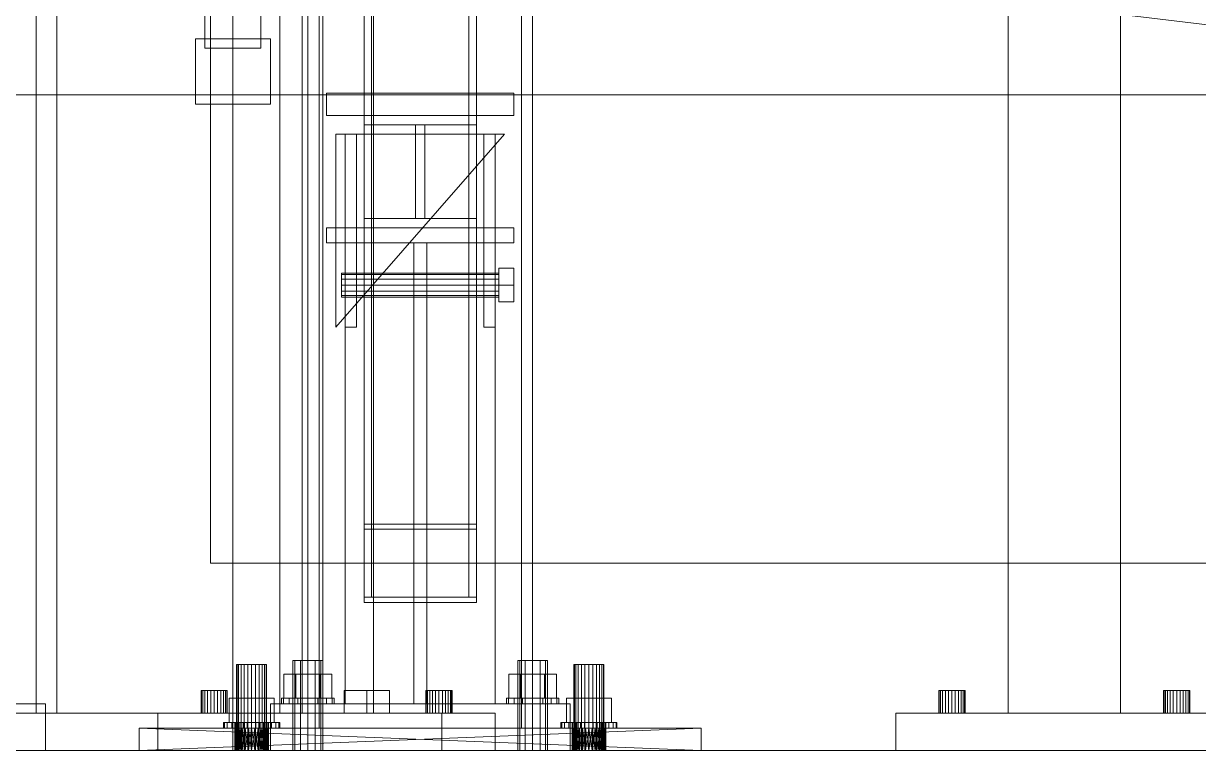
# Model space of a CAD drawing. Header units: millimetres. Extents: x -2500 to 58855, y -53268 to 6837.
# Drawn here: x 1738 to 2365, y -36000 to -35612 of the extents above; entities that cross this region are included whole.
import ezdxf

# ---------------------------------------------------------------- set-up
doc = ezdxf.new("R2010")
doc.units = ezdxf.units.MM
for name, color, linetype, lineweight in [('frontal_C04', 7, 'Continuous', 0), ('frontal_dos-mix', 7, 'Continuous', 0), ('frontal_dosificador', 7, 'Continuous', 0), ('frontal_secador', 7, 'Continuous', 0), ('frontal_tolva', 7, 'Continuous', 0)]:
    doc.layers.add(name, color=color, linetype=linetype, lineweight=lineweight)

msp = doc.modelspace()

# ---------------------------------------------------------------- linework, layer by layer
at = {"layer": 'frontal_C04'}
for p, q in [((1835, -35625), (1835, -35535)), ((1865, -35535), (1865, -35625)), ((1848.213, -35549.893), (2598.213, -35639.893)), ((1850, -35600), (1850, -35650)), ((1830, -35620), (1870, -35620)), ((1830, -35620), (1830, -35655)), ((1870, -35655), (1870, -35620)), ((1865, -35625), (1835, -35625)), ((650, -35650), (1850, -35650)), ((1850, -35650), (2600, -35650)), ((1900, -35649), (2000, -35649)), ((1900, -35649), (1900, -35661)), ((2000, -35661), (2000, -35649)), ((1830, -35655), (1870, -35655)), ((1900, -35661), (2000, -35661)), ((1920, -35666), (1920, -35661)), ((1920, -35661), (1980, -35661)), ((1980, -35661), (1980, -35666)), ((1905, -35774), (1995, -35671)), ((1995, -35671), (1905, -35671)), ((1905, -35671), (1905, -35774)), ((1910, -35774), (1910, -35671)), ((1910, -35671), (1916, -35671)), ((1916, -35774), (1916, -35671)), ((1980, -35666), (1920, -35666)), ((1947.5, -35716), (1947.5, -35666)), ((1947.5, -35666), (1952.5, -35666)), ((1952.5, -35666), (1952.5, -35716)), ((1984, -35774), (1984, -35671)), ((1984, -35671), (1990, -35671)), ((1990, -35774), (1990, -35671)), ((1900, -35721), (2000, -35721)), ((1900, -35721), (1900, -35729)), ((1920, -35721), (1920, -35716)), ((1920, -35716), (1980, -35716)), ((1980, -35721), (1920, -35721)), ((1952.5, -35716), (1947.5, -35716)), ((1980, -35716), (1980, -35721)), ((2000, -35729), (2000, -35721)), ((1900, -35729), (2000, -35729)), ((1910, -35729), (1990, -35729)), ((1910, -35729), (1910, -35975)), ((1946.5, -35729), (1953.5, -35729)), ((1946.5, -35729), (1946.5, -35975)), ((1953.5, -35975), (1953.5, -35729)), ((1990, -35975), (1990, -35729)), ((1908, -35745.957), (1908, -35745.1)), ((1908, -35745.1), (1992, -35745.1)), ((1908, -35748.3), (1908, -35745.957)), ((1908, -35745.957), (1992, -35745.957)), ((1992, -35751.5), (1992, -35742.493)), ((1992, -35742.493), (2000, -35742.493)), ((1992, -35745.957), (1992, -35745.1)), ((1992, -35748.3), (1992, -35745.957)), ((2000, -35751.5), (2000, -35742.493)), ((1908, -35751.5), (1908, -35748.3)), ((1908, -35748.3), (1992, -35748.3)), ((1908, -35754.7), (1908, -35751.5)), ((1992, -35751.5), (1908, -35751.5)), ((1992, -35751.5), (1992, -35748.3)), ((1992, -35751.5), (1992, -35754.7)), ((1992, -35760.507), (1992, -35751.5)), ((2000, -35751.5), (1992, -35751.5)), ((2000, -35751.5), (2000, -35760.507)), ((1908, -35754.7), (1908, -35757.043)), ((1908, -35754.7), (1992, -35754.7)), ((1908, -35757.043), (1908, -35757.9)), ((1908, -35757.043), (1992, -35757.043)), ((1908, -35757.9), (1992, -35757.9)), ((1992, -35754.7), (1992, -35757.043)), ((1992, -35757.043), (1992, -35757.9)), ((1992, -35760.507), (2000, -35760.507)), ((1916, -35774), (1910, -35774)), ((1990, -35774), (1984, -35774)), ((1883.072, -35952), (1882, -35952)), ((1882, -36000), (1882, -35952)), ((1886, -35952), (1883.072, -35952)), ((1883.072, -36000), (1883.072, -35952)), ((1890, -35952), (1886, -35952)), ((1886, -36000), (1886, -35952)), ((1894, -35952), (1890, -35952)), ((1890, -36000), (1890, -35952)), ((1896.928, -35952), (1894, -35952)), ((1894, -36000), (1894, -35952)), ((1898, -35952), (1896.928, -35952)), ((1896.928, -36000), (1896.928, -35952)), ((1898, -35952), (1898, -36000)), ((2003.072, -35952), (2002, -35952)), ((2002, -36000), (2002, -35952)), ((2006, -35952), (2003.072, -35952)), ((2003.072, -36000), (2003.072, -35952)), ((2010, -35952), (2006, -35952)), ((2006, -36000), (2006, -35952)), ((2014, -35952), (2010, -35952)), ((2010, -36000), (2010, -35952)), ((2016.928, -35952), (2014, -35952)), ((2014, -36000), (2014, -35952)), ((2018, -35952), (2016.928, -35952)), ((2016.928, -36000), (2016.928, -35952)), ((2018, -35952), (2018, -36000)), ((1883.6, -35959.2), (1877.2, -35959.2)), ((1877.2, -35972), (1877.2, -35959.2)), ((1896.4, -35959.2), (1883.6, -35959.2)), ((1883.6, -35972), (1883.6, -35959.2)), ((1902.8, -35959.2), (1896.4, -35959.2)), ((1896.4, -35972), (1896.4, -35959.2)), ((1902.8, -35959.2), (1902.8, -35972)), ((2003.6, -35959.2), (1997.2, -35959.2)), ((1997.2, -35972), (1997.2, -35959.2)), ((2016.4, -35959.2), (2003.6, -35959.2)), ((2003.6, -35972), (2003.6, -35959.2)), ((2022.8, -35959.2), (2016.4, -35959.2)), ((2016.4, -35972), (2016.4, -35959.2)), ((2022.8, -35959.2), (2022.8, -35972)), ((1877.066, -35972), (1876, -35972)), ((1876, -35975), (1876, -35972)), ((1880.101, -35972), (1877.066, -35972)), ((1877.066, -35975), (1877.066, -35972)), ((1883.6, -35972), (1877.2, -35972)), ((1884.642, -35972), (1880.101, -35972)), ((1880.101, -35975), (1880.101, -35972)), ((1896.4, -35972), (1883.6, -35972)), ((1890, -35972), (1884.642, -35972)), ((1884.642, -35975), (1884.642, -35972)), ((1895.358, -35972), (1890, -35972)), ((1890, -35975), (1890, -35972)), ((1899.899, -35972), (1895.358, -35972)), ((1895.358, -35975), (1895.358, -35972)), ((1896.4, -35972), (1902.8, -35972)), ((1902.934, -35972), (1899.899, -35972)), ((1899.899, -35975), (1899.899, -35972)), ((1904, -35972), (1902.934, -35972)), ((1902.934, -35975), (1902.934, -35972)), ((1904, -35972), (1904, -35975)), ((1997.066, -35972), (1996, -35972)), ((1996, -35975), (1996, -35972)), ((2000.101, -35972), (1997.066, -35972)), ((1997.066, -35975), (1997.066, -35972)), ((2003.6, -35972), (1997.2, -35972)), ((2004.642, -35972), (2000.101, -35972)), ((2000.101, -35975), (2000.101, -35972)), ((2016.4, -35972), (2003.6, -35972)), ((2010, -35972), (2004.642, -35972)), ((2004.642, -35975), (2004.642, -35972)), ((2015.358, -35972), (2010, -35972)), ((2010, -35975), (2010, -35972)), ((2019.899, -35972), (2015.358, -35972)), ((2015.358, -35975), (2015.358, -35972)), ((2016.4, -35972), (2022.8, -35972)), ((2022.934, -35972), (2019.899, -35972)), ((2019.899, -35975), (2019.899, -35972)), ((2024, -35972), (2022.934, -35972)), ((2022.934, -35975), (2022.934, -35972)), ((2024, -35972), (2024, -35975)), ((1870, -35975), (2030, -35975)), ((1870, -35975), (1870, -36000)), ((1877.066, -35975), (1876, -35975)), ((1880.101, -35975), (1877.066, -35975)), ((1884.642, -35975), (1880.101, -35975)), ((1890, -35975), (1884.642, -35975)), ((1895.358, -35975), (1890, -35975)), ((1899.899, -35975), (1895.358, -35975)), ((1902.934, -35975), (1899.899, -35975)), ((1902.934, -35975), (1904, -35975)), ((1910, -35975), (1990, -35975)), ((1946.5, -35975), (1953.5, -35975)), ((1997.066, -35975), (1996, -35975)), ((2000.101, -35975), (1997.066, -35975)), ((2004.642, -35975), (2000.101, -35975)), ((2010, -35975), (2004.642, -35975)), ((2015.358, -35975), (2010, -35975)), ((2019.899, -35975), (2015.358, -35975)), ((2022.934, -35975), (2019.899, -35975)), ((2022.934, -35975), (2024, -35975)), ((2030, -36000), (2030, -35975)), ((1870, -36000), (2030, -36000)), ((1883.072, -36000), (1882, -36000)), ((1886, -36000), (1883.072, -36000)), ((1890, -36000), (1886, -36000)), ((1894, -36000), (1890, -36000)), ((1896.928, -36000), (1894, -36000)), ((1896.928, -36000), (1898, -36000)), ((2003.072, -36000), (2002, -36000)), ((2006, -36000), (2003.072, -36000)), ((2010, -36000), (2006, -36000)), ((2014, -36000), (2010, -36000)), ((2016.928, -36000), (2014, -36000)), ((2016.928, -36000), (2018, -36000))]:
    msp.add_line(p, q, dxfattribs=at)
at = {"layer": 'frontal_dos-mix'}
for p, q in [((1875, -35980), (1875, -33577.5)), ((1925, -35980), (1925, -33577.5)), ((2263.756, -35980), (2263.756, -33722.899)), ((2323.756, -35980), (2323.756, -33722.899)), ((1833.239, -35968), (1833, -35968)), ((1833, -35980), (1833, -35968)), ((1833.938, -35968), (1833.239, -35968)), ((1833.239, -35980), (1833.239, -35968)), ((1835.05, -35968), (1833.938, -35968)), ((1833.938, -35980), (1833.938, -35968)), ((1836.5, -35968), (1835.05, -35968)), ((1835.05, -35980), (1835.05, -35968)), ((1838.188, -35968), (1836.5, -35968)), ((1836.5, -35980), (1836.5, -35968)), ((1840, -35968), (1838.188, -35968)), ((1838.188, -35980), (1838.188, -35968)), ((1840, -35968), (1841.812, -35968)), ((1840, -35968), (1840, -35980)), ((1841.812, -35968), (1843.5, -35968)), ((1841.812, -35980), (1841.812, -35968)), ((1843.5, -35968), (1844.95, -35968)), ((1843.5, -35980), (1843.5, -35968)), ((1844.95, -35968), (1846.062, -35968)), ((1844.95, -35980), (1844.95, -35968)), ((1846.062, -35968), (1846.761, -35968)), ((1846.062, -35980), (1846.062, -35968)), ((1846.761, -35968), (1847, -35968)), ((1846.761, -35980), (1846.761, -35968)), ((1847, -35980), (1847, -35968)), ((1953.239, -35968), (1953, -35968)), ((1953, -35980), (1953, -35968)), ((1953.938, -35968), (1953.239, -35968)), ((1953.239, -35980), (1953.239, -35968)), ((1955.05, -35968), (1953.938, -35968)), ((1953.938, -35980), (1953.938, -35968)), ((1956.5, -35968), (1955.05, -35968)), ((1955.05, -35980), (1955.05, -35968)), ((1958.188, -35968), (1956.5, -35968)), ((1956.5, -35980), (1956.5, -35968)), ((1960, -35968), (1958.188, -35968)), ((1958.188, -35980), (1958.188, -35968)), ((1960, -35968), (1961.812, -35968)), ((1960, -35968), (1960, -35980)), ((1961.812, -35968), (1963.5, -35968)), ((1961.812, -35980), (1961.812, -35968)), ((1963.5, -35968), (1964.95, -35968)), ((1963.5, -35980), (1963.5, -35968)), ((1964.95, -35968), (1966.062, -35968)), ((1964.95, -35980), (1964.95, -35968)), ((1966.062, -35968), (1966.761, -35968)), ((1966.062, -35980), (1966.062, -35968)), ((1966.761, -35968), (1967, -35968)), ((1966.761, -35980), (1966.761, -35968)), ((1967, -35980), (1967, -35968)), ((2226.995, -35968), (2226.756, -35968)), ((2226.756, -35980), (2226.756, -35968)), ((2227.694, -35968), (2226.995, -35968)), ((2226.995, -35980), (2226.995, -35968)), ((2228.807, -35968), (2227.694, -35968)), ((2227.694, -35980), (2227.694, -35968)), ((2230.256, -35968), (2228.807, -35968)), ((2228.807, -35980), (2228.807, -35968)), ((2231.945, -35968), (2230.256, -35968)), ((2230.256, -35980), (2230.256, -35968)), ((2233.756, -35968), (2231.945, -35968)), ((2231.945, -35980), (2231.945, -35968)), ((2233.756, -35968), (2235.568, -35968)), ((2233.756, -35968), (2233.756, -35980)), ((2235.568, -35968), (2237.256, -35968)), ((2235.568, -35980), (2235.568, -35968)), ((2237.256, -35968), (2238.706, -35968)), ((2237.256, -35980), (2237.256, -35968)), ((2238.706, -35968), (2239.818, -35968)), ((2238.706, -35980), (2238.706, -35968)), ((2239.818, -35968), (2240.518, -35968)), ((2239.818, -35980), (2239.818, -35968)), ((2240.518, -35968), (2240.756, -35968)), ((2240.518, -35980), (2240.518, -35968)), ((2240.756, -35980), (2240.756, -35968)), ((2346.995, -35968), (2346.756, -35968)), ((2346.756, -35980), (2346.756, -35968)), ((2347.694, -35968), (2346.995, -35968)), ((2346.995, -35980), (2346.995, -35968)), ((2348.807, -35968), (2347.694, -35968)), ((2347.694, -35980), (2347.694, -35968)), ((2350.256, -35968), (2348.807, -35968)), ((2348.807, -35980), (2348.807, -35968)), ((2351.945, -35968), (2350.256, -35968)), ((2350.256, -35980), (2350.256, -35968)), ((2353.756, -35968), (2351.945, -35968)), ((2351.945, -35980), (2351.945, -35968)), ((2353.756, -35968), (2355.568, -35968)), ((2353.756, -35968), (2353.756, -35980)), ((2355.568, -35968), (2357.256, -35968)), ((2355.568, -35980), (2355.568, -35968)), ((2357.256, -35968), (2358.706, -35968)), ((2357.256, -35980), (2357.256, -35968)), ((2358.706, -35968), (2359.818, -35968)), ((2358.706, -35980), (2358.706, -35968)), ((2359.818, -35968), (2360.518, -35968)), ((2359.818, -35980), (2359.818, -35968)), ((2360.518, -35968), (2360.756, -35968)), ((2360.518, -35980), (2360.518, -35968)), ((2360.756, -35980), (2360.756, -35968)), ((1810, -35980), (1990, -35980)), ((1810, -36000), (1810, -35980)), ((1833.239, -35980), (1833, -35980)), ((1833.938, -35980), (1833.239, -35980)), ((1835.05, -35980), (1833.938, -35980)), ((1836.5, -35980), (1835.05, -35980)), ((1838.188, -35980), (1836.5, -35980)), ((1840, -35980), (1838.188, -35980)), ((1841.812, -35980), (1840, -35980)), ((1841.812, -35980), (1843.5, -35980)), ((1843.5, -35980), (1844.95, -35980)), ((1844.95, -35980), (1846.062, -35980)), ((1846.062, -35980), (1846.761, -35980)), ((1846.761, -35980), (1847, -35980)), ((1925, -35980), (1875, -35980)), ((1953.239, -35980), (1953, -35980)), ((1953.938, -35980), (1953.239, -35980)), ((1955.05, -35980), (1953.938, -35980)), ((1956.5, -35980), (1955.05, -35980)), ((1958.188, -35980), (1956.5, -35980)), ((1960, -35980), (1958.188, -35980)), ((1961.812, -35980), (1960, -35980)), ((1961.812, -35980), (1963.5, -35980)), ((1963.5, -35980), (1964.95, -35980)), ((1964.95, -35980), (1966.062, -35980)), ((1966.062, -35980), (1966.761, -35980)), ((1966.761, -35980), (1967, -35980)), ((1990, -36000), (1990, -35980)), ((2203.756, -35980), (2383.756, -35980)), ((2203.756, -36000), (2203.756, -35980)), ((2226.995, -35980), (2226.756, -35980)), ((2227.694, -35980), (2226.995, -35980)), ((2228.807, -35980), (2227.694, -35980)), ((2230.256, -35980), (2228.807, -35980)), ((2231.945, -35980), (2230.256, -35980)), ((2233.756, -35980), (2231.945, -35980)), ((2235.568, -35980), (2233.756, -35980)), ((2235.568, -35980), (2237.256, -35980)), ((2237.256, -35980), (2238.706, -35980)), ((2238.706, -35980), (2239.818, -35980)), ((2239.818, -35980), (2240.518, -35980)), ((2240.518, -35980), (2240.756, -35980)), ((2323.756, -35980), (2263.756, -35980)), ((2346.995, -35980), (2346.756, -35980)), ((2347.694, -35980), (2346.995, -35980)), ((2348.807, -35980), (2347.694, -35980)), ((2350.256, -35980), (2348.807, -35980)), ((2351.945, -35980), (2350.256, -35980)), ((2353.756, -35980), (2351.945, -35980)), ((2355.568, -35980), (2353.756, -35980)), ((2355.568, -35980), (2357.256, -35980)), ((2357.256, -35980), (2358.706, -35980)), ((2358.706, -35980), (2359.818, -35980)), ((2359.818, -35980), (2360.518, -35980)), ((2360.518, -35980), (2360.756, -35980)), ((1810, -36000), (1990, -36000)), ((2203.756, -36000), (2383.756, -36000))]:
    msp.add_line(p, q, dxfattribs=at)
at = {"layer": 'frontal_dosificador'}
for p, q in [((1890, -35988), (1890, -34000)), ((1896, -35988), (1896, -34000)), ((2004, -35988), (2004, -34000)), ((2010, -35988), (2010, -34000)), ((1920, -35879.096), (1920, -34129.096)), ((1920, -34131.884), (1920, -35881.884)), ((1924, -34131.884), (1924, -35881.884)), ((1976, -35881.884), (1976, -34131.884)), ((1980, -34129.096), (1980, -35879.096)), ((1980, -35881.884), (1980, -34131.884)), ((1920, -35918.116), (1920, -34168.116)), ((1920, -34170.904), (1920, -35920.904)), ((1924, -35918.116), (1924, -34168.116)), ((1976, -34168.116), (1976, -35918.116)), ((1980, -34168.116), (1980, -35918.116)), ((1980, -35920.904), (1980, -34170.904)), ((1980, -35879.096), (1920, -35879.096)), ((1920, -35879.096), (1920, -35881.884)), ((1920, -35881.884), (1980, -35881.884)), ((1924, -35881.884), (1920, -35881.884)), ((1920, -35881.884), (1920, -35918.116)), ((1924, -35918.116), (1924, -35881.884)), ((1980, -35881.884), (1976, -35881.884)), ((1976, -35881.884), (1976, -35918.116)), ((1980, -35881.884), (1980, -35879.096)), ((1980, -35918.116), (1980, -35881.884)), ((1980, -35918.116), (1920, -35918.116)), ((1920, -35918.116), (1920, -35920.904)), ((1920, -35918.116), (1924, -35918.116)), ((1920, -35920.904), (1980, -35920.904)), ((1976, -35918.116), (1980, -35918.116)), ((1980, -35920.904), (1980, -35918.116)), ((1852.273, -35954), (1852, -35954)), ((1852, -36000), (1852, -35954)), ((1853.072, -35954), (1852.273, -35954)), ((1852.273, -36000), (1852.273, -35954)), ((1854.343, -35954), (1853.072, -35954)), ((1853.072, -36000), (1853.072, -35954)), ((1856, -35954), (1854.343, -35954)), ((1854.343, -36000), (1854.343, -35954)), ((1857.929, -35954), (1856, -35954)), ((1856, -36000), (1856, -35954)), ((1860, -35954), (1857.929, -35954)), ((1857.929, -36000), (1857.929, -35954)), ((1860, -35954), (1862.071, -35954)), ((1860, -35954), (1860, -36000)), ((1862.071, -35954), (1864, -35954)), ((1862.071, -36000), (1862.071, -35954)), ((1864, -35954), (1865.657, -35954)), ((1864, -36000), (1864, -35954)), ((1865.657, -35954), (1866.928, -35954)), ((1865.657, -36000), (1865.657, -35954)), ((1866.928, -35954), (1867.727, -35954)), ((1866.928, -36000), (1866.928, -35954)), ((1867.727, -35954), (1868, -35954)), ((1867.727, -36000), (1867.727, -35954)), ((1868, -36000), (1868, -35954)), ((2032.273, -35954), (2032, -35954)), ((2032, -36000), (2032, -35954)), ((2033.072, -35954), (2032.273, -35954)), ((2032.273, -36000), (2032.273, -35954)), ((2034.343, -35954), (2033.072, -35954)), ((2033.072, -36000), (2033.072, -35954)), ((2036, -35954), (2034.343, -35954)), ((2034.343, -36000), (2034.343, -35954)), ((2037.929, -35954), (2036, -35954)), ((2036, -36000), (2036, -35954)), ((2040, -35954), (2037.929, -35954)), ((2037.929, -36000), (2037.929, -35954)), ((2040, -35954), (2042.071, -35954)), ((2040, -35954), (2040, -36000)), ((2042.071, -35954), (2044, -35954)), ((2042.071, -36000), (2042.071, -35954)), ((2044, -35954), (2045.657, -35954)), ((2044, -36000), (2044, -35954)), ((2045.657, -35954), (2046.928, -35954)), ((2045.657, -36000), (2045.657, -35954)), ((2046.928, -35954), (2047.727, -35954)), ((2046.928, -36000), (2046.928, -35954)), ((2047.727, -35954), (2048, -35954)), ((2047.727, -36000), (2047.727, -35954)), ((2048, -36000), (2048, -35954)), ((1848.006, -35985), (1848.006, -35972)), ((1848.006, -35972), (1860, -35972)), ((1848.006, -35972), (1853.072, -35972)), ((1860, -35972), (1853.072, -35972)), ((1853.072, -35972), (1853.072, -35985)), ((1871.994, -35972), (1860, -35972)), ((1860, -35972), (1860, -35985)), ((1860, -35972), (1866.928, -35972)), ((1866.928, -35972), (1866.928, -35985)), ((1871.994, -35972), (1866.928, -35972)), ((1871.994, -35985), (1871.994, -35972)), ((2028.006, -35985), (2028.006, -35972)), ((2028.006, -35972), (2040, -35972)), ((2028.006, -35972), (2033.072, -35972)), ((2040, -35972), (2033.072, -35972)), ((2033.072, -35972), (2033.072, -35985)), ((2051.994, -35972), (2040, -35972)), ((2040, -35972), (2040, -35985)), ((2040, -35972), (2046.928, -35972)), ((2046.928, -35972), (2046.928, -35985)), ((2051.994, -35972), (2046.928, -35972)), ((2051.994, -35985), (2051.994, -35972)), ((1845, -35988), (1845, -35985)), ((1845, -35985), (1845.511, -35985)), ((1845, -35985), (1851, -35985)), ((1845.511, -35988), (1845.511, -35985)), ((1845.511, -35985), (1847.01, -35985)), ((1845.511, -35985), (1851.307, -35985)), ((1847.01, -35988), (1847.01, -35985)), ((1847.01, -35985), (1849.393, -35985)), ((1847.01, -35985), (1852.206, -35985)), ((1860, -35985), (1848.006, -35985)), ((1853.072, -35985), (1848.006, -35985)), ((1849.393, -35988), (1849.393, -35985)), ((1849.393, -35985), (1852.5, -35985)), ((1849.393, -35985), (1853.636, -35985)), ((1851.307, -35985), (1851, -35985)), ((1851, -35985), (1851, -35988)), ((1852.206, -35985), (1851.307, -35985)), ((1851.307, -35985), (1851.307, -35988)), ((1853.636, -35985), (1852.206, -35985)), ((1852.206, -35985), (1852.206, -35988)), ((1852.5, -35988), (1852.5, -35985)), ((1852.5, -35985), (1856.118, -35985)), ((1852.5, -35985), (1855.5, -35985)), ((1853.072, -35985), (1860, -35985)), ((1855.5, -35985), (1853.636, -35985)), ((1853.636, -35985), (1853.636, -35988)), ((1857.671, -35985), (1855.5, -35985)), ((1855.5, -35985), (1855.5, -35988)), ((1856.118, -35988), (1856.118, -35985)), ((1856.118, -35985), (1860, -35985)), ((1856.118, -35985), (1857.671, -35985)), ((1860, -35985), (1857.671, -35985)), ((1857.671, -35985), (1857.671, -35988)), ((1863.882, -35985), (1860, -35985)), ((1860, -35985), (1860, -35988)), ((1860, -35985), (1862.329, -35985)), ((1860, -35985), (1871.994, -35985)), ((1866.928, -35985), (1860, -35985)), ((1862.329, -35985), (1862.329, -35988)), ((1863.882, -35985), (1862.329, -35985)), ((1862.329, -35985), (1864.5, -35985)), ((1863.882, -35988), (1863.882, -35985)), ((1867.5, -35985), (1863.882, -35985)), ((1864.5, -35985), (1864.5, -35988)), ((1867.5, -35985), (1864.5, -35985)), ((1864.5, -35985), (1866.364, -35985)), ((1866.364, -35985), (1866.364, -35988)), ((1870.607, -35985), (1866.364, -35985)), ((1866.364, -35985), (1867.794, -35985)), ((1866.928, -35985), (1871.994, -35985)), ((1867.5, -35988), (1867.5, -35985)), ((1870.607, -35985), (1867.5, -35985)), ((1867.794, -35985), (1867.794, -35988)), ((1872.99, -35985), (1867.794, -35985)), ((1867.794, -35985), (1868.693, -35985)), ((1868.693, -35985), (1868.693, -35988)), ((1874.489, -35985), (1868.693, -35985)), ((1868.693, -35985), (1869, -35985)), ((1869, -35985), (1869, -35988)), ((1875, -35985), (1869, -35985)), ((1870.607, -35988), (1870.607, -35985)), ((1872.99, -35985), (1870.607, -35985)), ((1872.99, -35988), (1872.99, -35985)), ((1874.489, -35985), (1872.99, -35985)), ((1874.489, -35988), (1874.489, -35985)), ((1875, -35985), (1874.489, -35985)), ((1875, -35988), (1875, -35985)), ((2025, -35988), (2025, -35985)), ((2025, -35985), (2025.511, -35985)), ((2025, -35985), (2031, -35985)), ((2025.511, -35988), (2025.511, -35985)), ((2025.511, -35985), (2027.01, -35985)), ((2025.511, -35985), (2031.307, -35985)), ((2027.01, -35988), (2027.01, -35985)), ((2027.01, -35985), (2029.393, -35985)), ((2027.01, -35985), (2032.206, -35985)), ((2040, -35985), (2028.006, -35985)), ((2033.072, -35985), (2028.006, -35985)), ((2029.393, -35988), (2029.393, -35985)), ((2029.393, -35985), (2032.5, -35985)), ((2029.393, -35985), (2033.636, -35985)), ((2031.307, -35985), (2031, -35985)), ((2031, -35985), (2031, -35988)), ((2032.206, -35985), (2031.307, -35985)), ((2031.307, -35985), (2031.307, -35988)), ((2033.636, -35985), (2032.206, -35985)), ((2032.206, -35985), (2032.206, -35988)), ((2032.5, -35988), (2032.5, -35985)), ((2032.5, -35985), (2036.118, -35985)), ((2032.5, -35985), (2035.5, -35985)), ((2033.072, -35985), (2040, -35985)), ((2035.5, -35985), (2033.636, -35985)), ((2033.636, -35985), (2033.636, -35988)), ((2037.671, -35985), (2035.5, -35985)), ((2035.5, -35985), (2035.5, -35988)), ((2036.118, -35988), (2036.118, -35985)), ((2036.118, -35985), (2040, -35985)), ((2036.118, -35985), (2037.671, -35985)), ((2040, -35985), (2037.671, -35985)), ((2037.671, -35985), (2037.671, -35988)), ((2043.882, -35985), (2040, -35985)), ((2040, -35985), (2040, -35988)), ((2040, -35985), (2042.329, -35985)), ((2040, -35985), (2051.994, -35985)), ((2046.928, -35985), (2040, -35985)), ((2042.329, -35985), (2042.329, -35988)), ((2043.882, -35985), (2042.329, -35985)), ((2042.329, -35985), (2044.5, -35985)), ((2043.882, -35988), (2043.882, -35985)), ((2047.5, -35985), (2043.882, -35985)), ((2044.5, -35985), (2044.5, -35988)), ((2047.5, -35985), (2044.5, -35985)), ((2044.5, -35985), (2046.364, -35985)), ((2046.364, -35985), (2046.364, -35988)), ((2050.607, -35985), (2046.364, -35985)), ((2046.364, -35985), (2047.794, -35985)), ((2046.928, -35985), (2051.994, -35985)), ((2047.5, -35988), (2047.5, -35985)), ((2050.607, -35985), (2047.5, -35985)), ((2047.794, -35985), (2047.794, -35988)), ((2052.99, -35985), (2047.794, -35985)), ((2047.794, -35985), (2048.693, -35985)), ((2048.693, -35985), (2048.693, -35988)), ((2054.489, -35985), (2048.693, -35985)), ((2048.693, -35985), (2049, -35985)), ((2049, -35985), (2049, -35988)), ((2055, -35985), (2049, -35985)), ((2050.607, -35988), (2050.607, -35985)), ((2052.99, -35985), (2050.607, -35985)), ((2052.99, -35988), (2052.99, -35985)), ((2054.489, -35985), (2052.99, -35985)), ((2054.489, -35988), (2054.489, -35985)), ((2055, -35985), (2054.489, -35985)), ((2055, -35988), (2055, -35985)), ((2040, -35988), (1800, -35988)), ((1800, -35988), (2038.244, -35988)), ((1800, -35988), (1860, -35988)), ((1861.756, -35988), (1800, -35988)), ((1800, -35988), (1858.244, -35988)), ((2100, -35988), (1800, -35988)), ((1800, -35988), (2036.556, -35988)), ((1863.444, -35988), (1800, -35988)), ((1800, -35988), (1856.556, -35988)), ((1800, -35988), (2035, -35988)), ((1865, -35988), (1800, -35988)), ((1800, -35988), (1855, -35988)), ((1800, -35988), (2033.636, -35988)), ((1800, -35988), (1853.636, -35988)), ((1800, -35988), (2032.517, -35988)), ((1800, -35988), (1852.517, -35988)), ((1800, -35988), (2031.685, -35988)), ((1800, -35988), (1851.685, -35988)), ((1800, -35988), (2031.173, -35988)), ((1800, -35988), (1851.173, -35988)), ((1800, -35988), (2031, -35988)), ((1800, -35988), (1851, -35988)), ((2041.756, -35988), (1800, -35988)), ((1800, -36000), (1800, -35988)), ((2100, -36000), (1800, -35988)), ((1800, -36000), (2100, -35988)), ((1845.511, -35988), (1845, -35988)), ((1851, -35988), (1845, -35988)), ((1847.01, -35988), (1845.511, -35988)), ((1851.307, -35988), (1845.511, -35988)), ((1849.393, -35988), (1847.01, -35988)), ((1852.206, -35988), (1847.01, -35988)), ((1852.5, -35988), (1849.393, -35988)), ((1853.636, -35988), (1849.393, -35988)), ((1851, -35988), (1851.173, -35988)), ((1860, -35988), (1851, -35988)), ((1858.244, -35988), (1851, -35988)), ((1856.556, -35988), (1851, -35988)), ((1855, -35988), (1851, -35988)), ((1853.636, -35988), (1851, -35988)), ((1852.517, -35988), (1851, -35988)), ((1851, -36000), (1851.173, -35988)), ((1851, -36000), (1851, -35988)), ((1851.173, -36000), (1851, -35988)), ((1851, -35988), (1851.307, -35988)), ((1851.173, -35988), (1851.685, -35988)), ((1860, -35988), (1851.173, -35988)), ((1851.173, -36000), (1851.685, -35988)), ((1851.173, -36000), (1851.173, -35988)), ((1851.685, -36000), (1851.173, -35988)), ((1851.307, -35988), (1852.206, -35988)), ((1851.685, -35988), (1852.517, -35988)), ((1860, -35988), (1851.685, -35988)), ((1851.685, -36000), (1852.517, -35988)), ((1851.685, -36000), (1851.685, -35988)), ((1852.517, -36000), (1851.685, -35988)), ((1852.206, -35988), (1853.636, -35988)), ((1856.118, -35988), (1852.5, -35988)), ((1855.5, -35988), (1852.5, -35988)), ((1852.517, -35988), (1853.636, -35988)), ((1860, -35988), (1852.517, -35988)), ((1852.517, -36000), (1853.636, -35988)), ((1852.517, -36000), (1852.517, -35988)), ((1853.636, -36000), (1852.517, -35988)), ((1853.636, -35988), (1855, -35988)), ((1860, -35988), (1853.636, -35988)), ((1853.636, -36000), (1855, -35988)), ((1853.636, -36000), (1853.636, -35988)), ((1855, -36000), (1853.636, -35988)), ((1853.636, -35988), (1855.5, -35988)), ((1855, -35988), (1856.556, -35988)), ((1860, -35988), (1855, -35988)), ((1855, -36000), (1856.556, -35988)), ((1855, -36000), (1855, -35988)), ((1856.556, -36000), (1855, -35988)), ((1855.5, -35988), (1857.671, -35988)), ((1860, -35988), (1856.118, -35988)), ((1857.671, -35988), (1856.118, -35988)), ((1856.556, -35988), (1858.244, -35988)), ((1860, -35988), (1856.556, -35988)), ((1856.556, -36000), (1858.244, -35988)), ((1856.556, -36000), (1856.556, -35988)), ((1858.244, -36000), (1856.556, -35988)), ((1857.671, -35988), (1860, -35988)), ((1858.244, -35988), (1860, -35988)), ((1858.244, -36000), (1860, -35988)), ((1858.244, -36000), (1858.244, -35988)), ((1860, -36000), (1858.244, -35988)), ((1860, -35988), (1861.756, -35988)), ((1860, -35988), (1863.444, -35988)), ((1860, -35988), (1865, -35988)), ((1860, -35988), (1866.364, -35988)), ((1860, -35988), (1867.483, -35988)), ((1860, -35988), (1868.315, -35988)), ((1860, -35988), (1868.827, -35988)), ((1860, -35988), (1869, -35988)), ((1860, -35988), (1860, -36000)), ((1861.756, -36000), (1860, -35988)), ((1860, -36000), (1861.756, -35988)), ((1860, -35988), (1863.882, -35988)), ((1862.329, -35988), (1860, -35988)), ((1861.756, -35988), (1863.444, -35988)), ((1861.756, -35988), (1869, -35988)), ((1861.756, -36000), (1861.756, -35988)), ((1863.444, -36000), (1861.756, -35988)), ((1861.756, -36000), (1863.444, -35988)), ((1862.329, -35988), (1863.882, -35988)), ((1864.5, -35988), (1862.329, -35988)), ((1863.444, -35988), (1865, -35988)), ((1863.444, -35988), (1869, -35988)), ((1863.444, -36000), (1863.444, -35988)), ((1865, -36000), (1863.444, -35988)), ((1863.444, -36000), (1865, -35988)), ((1863.882, -35988), (1867.5, -35988)), ((1864.5, -35988), (1867.5, -35988)), ((1866.364, -35988), (1864.5, -35988)), ((1866.364, -35988), (1865, -35988)), ((1865, -35988), (1869, -35988)), ((1865, -35988), (2033.636, -35988)), ((2040, -35988), (1865, -35988)), ((1865, -36000), (1865, -35988)), ((1866.364, -36000), (1865, -35988)), ((1865, -36000), (1866.364, -35988)), ((1867.483, -35988), (1866.364, -35988)), ((1866.364, -35988), (1869, -35988)), ((1866.364, -35988), (2033.636, -35988)), ((1866.364, -35988), (2031, -35988)), ((1866.364, -35988), (2031.173, -35988)), ((1866.364, -35988), (2031.685, -35988)), ((1866.364, -35988), (2032.517, -35988)), ((2040, -35988), (1866.364, -35988)), ((1866.364, -36000), (1866.364, -35988)), ((1867.483, -36000), (1866.364, -35988)), ((1866.364, -36000), (1867.483, -35988)), ((1866.364, -35988), (1870.607, -35988)), ((1867.794, -35988), (1866.364, -35988)), ((1868.315, -35988), (1867.483, -35988)), ((1867.483, -35988), (1869, -35988)), ((1867.483, -35988), (2033.636, -35988)), ((2040, -35988), (1867.483, -35988)), ((1867.483, -36000), (1867.483, -35988)), ((1868.315, -36000), (1867.483, -35988)), ((1867.483, -36000), (1868.315, -35988)), ((1867.5, -35988), (1870.607, -35988)), ((1867.794, -35988), (1872.99, -35988)), ((1868.693, -35988), (1867.794, -35988)), ((1868.827, -35988), (1868.315, -35988)), ((1868.315, -35988), (1869, -35988)), ((1868.315, -35988), (2033.636, -35988)), ((2040, -35988), (1868.315, -35988)), ((1868.315, -36000), (1868.315, -35988)), ((1868.827, -36000), (1868.315, -35988)), ((1868.315, -36000), (1868.827, -35988)), ((1868.693, -35988), (1874.489, -35988)), ((1869, -35988), (1868.693, -35988)), ((1869, -35988), (1868.827, -35988)), ((1868.827, -35988), (2033.636, -35988)), ((1868.827, -35988), (2040, -35988)), ((1868.827, -36000), (1868.827, -35988)), ((1869, -36000), (1868.827, -35988)), ((1868.827, -36000), (1869, -35988)), ((1869, -35988), (2033.636, -35988)), ((1869, -35988), (2035, -35988)), ((1869, -35988), (2036.556, -35988)), ((1869, -35988), (2038.244, -35988)), ((1869, -35988), (2040, -35988)), ((1869, -36000), (1869, -35988)), ((1869, -35988), (1875, -35988)), ((1870.607, -35988), (1872.99, -35988)), ((1872.99, -35988), (1874.489, -35988)), ((1874.489, -35988), (1875, -35988)), ((1890, -35988), (1896, -35988)), ((1896, -35988), (2004, -35988)), ((2004, -35988), (2010, -35988)), ((2025.511, -35988), (2025, -35988)), ((2031, -35988), (2025, -35988)), ((2027.01, -35988), (2025.511, -35988)), ((2031.307, -35988), (2025.511, -35988)), ((2029.393, -35988), (2027.01, -35988)), ((2032.206, -35988), (2027.01, -35988)), ((2032.5, -35988), (2029.393, -35988)), ((2033.636, -35988), (2029.393, -35988)), ((2031, -35988), (2031.173, -35988)), ((2040, -35988), (2031, -35988)), ((2038.244, -35988), (2031, -35988)), ((2036.556, -35988), (2031, -35988)), ((2035, -35988), (2031, -35988)), ((2033.636, -35988), (2031, -35988)), ((2031, -36000), (2031.173, -35988)), ((2031, -36000), (2031, -35988)), ((2031.173, -36000), (2031, -35988)), ((2031, -35988), (2031.307, -35988)), ((2031.173, -35988), (2031.685, -35988)), ((2040, -35988), (2031.173, -35988)), ((2031.173, -36000), (2031.685, -35988)), ((2031.173, -36000), (2031.173, -35988)), ((2031.685, -36000), (2031.173, -35988)), ((2031.307, -35988), (2032.206, -35988)), ((2031.685, -35988), (2032.517, -35988)), ((2040, -35988), (2031.685, -35988)), ((2031.685, -36000), (2032.517, -35988)), ((2031.685, -36000), (2031.685, -35988)), ((2032.517, -36000), (2031.685, -35988)), ((2032.206, -35988), (2033.636, -35988)), ((2036.118, -35988), (2032.5, -35988)), ((2035.5, -35988), (2032.5, -35988)), ((2032.517, -35988), (2033.636, -35988)), ((2040, -35988), (2032.517, -35988)), ((2032.517, -36000), (2033.636, -35988)), ((2032.517, -36000), (2032.517, -35988)), ((2033.636, -36000), (2032.517, -35988)), ((2033.636, -35988), (2035, -35988)), ((2040, -35988), (2033.636, -35988)), ((2033.636, -36000), (2035, -35988)), ((2033.636, -36000), (2033.636, -35988)), ((2035, -36000), (2033.636, -35988)), ((2033.636, -35988), (2035.5, -35988)), ((2035, -35988), (2036.556, -35988)), ((2040, -35988), (2035, -35988)), ((2035, -36000), (2036.556, -35988)), ((2035, -36000), (2035, -35988)), ((2036.556, -36000), (2035, -35988)), ((2035.5, -35988), (2037.671, -35988)), ((2040, -35988), (2036.118, -35988)), ((2037.671, -35988), (2036.118, -35988)), ((2036.556, -35988), (2038.244, -35988)), ((2040, -35988), (2036.556, -35988)), ((2036.556, -36000), (2038.244, -35988)), ((2036.556, -36000), (2036.556, -35988)), ((2038.244, -36000), (2036.556, -35988)), ((2037.671, -35988), (2040, -35988)), ((2038.244, -35988), (2040, -35988)), ((2038.244, -36000), (2040, -35988)), ((2038.244, -36000), (2038.244, -35988)), ((2040, -36000), (2038.244, -35988)), ((2040, -35988), (2041.756, -35988)), ((2040, -35988), (2100, -35988)), ((2040, -35988), (2040, -36000)), ((2041.756, -36000), (2040, -35988)), ((2040, -36000), (2041.756, -35988)), ((2040, -35988), (2043.882, -35988)), ((2042.329, -35988), (2040, -35988)), ((2041.756, -35988), (2100, -35988)), ((2043.444, -35988), (2041.756, -35988)), ((2041.756, -35988), (2045, -35988)), ((2041.756, -35988), (2046.364, -35988)), ((2041.756, -35988), (2047.483, -35988)), ((2041.756, -35988), (2048.315, -35988)), ((2041.756, -35988), (2048.827, -35988)), ((2041.756, -35988), (2049, -35988)), ((2041.756, -36000), (2041.756, -35988)), ((2043.444, -36000), (2041.756, -35988)), ((2041.756, -36000), (2043.444, -35988)), ((2042.329, -35988), (2043.882, -35988)), ((2044.5, -35988), (2042.329, -35988)), ((2043.444, -35988), (2100, -35988)), ((2045, -35988), (2043.444, -35988)), ((2043.444, -35988), (2049, -35988)), ((2043.444, -36000), (2043.444, -35988)), ((2045, -36000), (2043.444, -35988)), ((2043.444, -36000), (2045, -35988)), ((2043.882, -35988), (2047.5, -35988)), ((2044.5, -35988), (2047.5, -35988)), ((2046.364, -35988), (2044.5, -35988)), ((2045, -35988), (2100, -35988)), ((2046.364, -35988), (2045, -35988)), ((2045, -35988), (2049, -35988)), ((2045, -36000), (2045, -35988)), ((2046.364, -36000), (2045, -35988)), ((2045, -36000), (2046.364, -35988)), ((2046.364, -35988), (2100, -35988)), ((2047.483, -35988), (2046.364, -35988)), ((2046.364, -35988), (2049, -35988)), ((2046.364, -36000), (2046.364, -35988)), ((2047.483, -36000), (2046.364, -35988)), ((2046.364, -36000), (2047.483, -35988)), ((2046.364, -35988), (2050.607, -35988)), ((2047.794, -35988), (2046.364, -35988)), ((2047.483, -35988), (2100, -35988)), ((2048.315, -35988), (2047.483, -35988)), ((2047.483, -35988), (2049, -35988)), ((2047.483, -36000), (2047.483, -35988)), ((2048.315, -36000), (2047.483, -35988)), ((2047.483, -36000), (2048.315, -35988)), ((2047.5, -35988), (2050.607, -35988)), ((2047.794, -35988), (2052.99, -35988)), ((2048.693, -35988), (2047.794, -35988)), ((2048.315, -35988), (2100, -35988)), ((2048.827, -35988), (2048.315, -35988)), ((2048.315, -36000), (2048.315, -35988)), ((2048.827, -36000), (2048.315, -35988)), ((2048.315, -36000), (2048.827, -35988)), ((2048.693, -35988), (2054.489, -35988)), ((2049, -35988), (2048.693, -35988)), ((2048.827, -35988), (2100, -35988)), ((2049, -35988), (2048.827, -35988)), ((2048.827, -36000), (2048.827, -35988)), ((2049, -36000), (2048.827, -35988)), ((2048.827, -36000), (2049, -35988)), ((2049, -35988), (2100, -35988)), ((2049, -36000), (2049, -35988)), ((2049, -35988), (2055, -35988)), ((2050.607, -35988), (2052.99, -35988)), ((2052.99, -35988), (2054.489, -35988)), ((2054.489, -35988), (2055, -35988)), ((2100, -36000), (2100, -35988)), ((1800, -36000), (2040, -36000)), ((2038.244, -36000), (1800, -36000)), ((1860, -36000), (1800, -36000)), ((1800, -36000), (1861.756, -36000)), ((1858.244, -36000), (1800, -36000)), ((1800, -36000), (2100, -36000)), ((2036.556, -36000), (1800, -36000)), ((1800, -36000), (1863.444, -36000)), ((1856.556, -36000), (1800, -36000)), ((2035, -36000), (1800, -36000)), ((1800, -36000), (1865, -36000)), ((1855, -36000), (1800, -36000)), ((2033.636, -36000), (1800, -36000)), ((1853.636, -36000), (1800, -36000)), ((2032.517, -36000), (1800, -36000)), ((1852.517, -36000), (1800, -36000)), ((2031.685, -36000), (1800, -36000)), ((1851.685, -36000), (1800, -36000)), ((2031.173, -36000), (1800, -36000)), ((1851.173, -36000), (1800, -36000)), ((2031, -36000), (1800, -36000)), ((1851, -36000), (1800, -36000)), ((1800, -36000), (2041.756, -36000)), ((1851.173, -36000), (1851, -36000)), ((1851, -36000), (1860, -36000)), ((1851, -36000), (1858.244, -36000)), ((1851, -36000), (1856.556, -36000)), ((1851, -36000), (1855, -36000)), ((1851, -36000), (1853.636, -36000)), ((1851, -36000), (1852.517, -36000)), ((1851.685, -36000), (1851.173, -36000)), ((1851.173, -36000), (1860, -36000)), ((1852.517, -36000), (1851.685, -36000)), ((1851.685, -36000), (1860, -36000)), ((1852.273, -36000), (1852, -36000)), ((1853.072, -36000), (1852.273, -36000)), ((1853.636, -36000), (1852.517, -36000)), ((1852.517, -36000), (1860, -36000)), ((1854.343, -36000), (1853.072, -36000)), ((1855, -36000), (1853.636, -36000)), ((1853.636, -36000), (1860, -36000)), ((1856, -36000), (1854.343, -36000)), ((1856.556, -36000), (1855, -36000)), ((1855, -36000), (1860, -36000)), ((1857.929, -36000), (1856, -36000)), ((1858.244, -36000), (1856.556, -36000)), ((1856.556, -36000), (1860, -36000)), ((1857.929, -36000), (1860, -36000)), ((1860, -36000), (1858.244, -36000)), ((1861.756, -36000), (1860, -36000)), ((1863.444, -36000), (1860, -36000)), ((1865, -36000), (1860, -36000)), ((1866.364, -36000), (1860, -36000)), ((1867.483, -36000), (1860, -36000)), ((1868.315, -36000), (1860, -36000)), ((1868.827, -36000), (1860, -36000)), ((1869, -36000), (1860, -36000)), ((1860, -36000), (1862.071, -36000)), ((1863.444, -36000), (1861.756, -36000)), ((1869, -36000), (1861.756, -36000)), ((1862.071, -36000), (1864, -36000)), ((1865, -36000), (1863.444, -36000)), ((1869, -36000), (1863.444, -36000)), ((1864, -36000), (1865.657, -36000)), ((1865, -36000), (1866.364, -36000)), ((1869, -36000), (1865, -36000)), ((2033.636, -36000), (1865, -36000)), ((1865, -36000), (2040, -36000)), ((1865.657, -36000), (1866.928, -36000)), ((1866.364, -36000), (1867.483, -36000)), ((1869, -36000), (1866.364, -36000)), ((2033.636, -36000), (1866.364, -36000)), ((2031, -36000), (1866.364, -36000)), ((2031.173, -36000), (1866.364, -36000)), ((2031.685, -36000), (1866.364, -36000)), ((2032.517, -36000), (1866.364, -36000)), ((1866.364, -36000), (2040, -36000)), ((1866.928, -36000), (1867.727, -36000)), ((1867.483, -36000), (1868.315, -36000)), ((1869, -36000), (1867.483, -36000)), ((2033.636, -36000), (1867.483, -36000)), ((1867.483, -36000), (2040, -36000)), ((1867.727, -36000), (1868, -36000)), ((1868.315, -36000), (1868.827, -36000)), ((1869, -36000), (1868.315, -36000)), ((2033.636, -36000), (1868.315, -36000)), ((1868.315, -36000), (2040, -36000)), ((1868.827, -36000), (1869, -36000)), ((2033.636, -36000), (1868.827, -36000)), ((2040, -36000), (1868.827, -36000)), ((2033.636, -36000), (1869, -36000)), ((2035, -36000), (1869, -36000)), ((2036.556, -36000), (1869, -36000)), ((2038.244, -36000), (1869, -36000)), ((2040, -36000), (1869, -36000)), ((2031.173, -36000), (2031, -36000)), ((2031, -36000), (2040, -36000)), ((2031, -36000), (2038.244, -36000)), ((2031, -36000), (2036.556, -36000)), ((2031, -36000), (2035, -36000)), ((2031, -36000), (2033.636, -36000)), ((2031.685, -36000), (2031.173, -36000)), ((2031.173, -36000), (2040, -36000)), ((2032.517, -36000), (2031.685, -36000)), ((2031.685, -36000), (2040, -36000)), ((2032.273, -36000), (2032, -36000)), ((2033.072, -36000), (2032.273, -36000)), ((2033.636, -36000), (2032.517, -36000)), ((2032.517, -36000), (2040, -36000)), ((2034.343, -36000), (2033.072, -36000)), ((2035, -36000), (2033.636, -36000)), ((2033.636, -36000), (2040, -36000)), ((2036, -36000), (2034.343, -36000)), ((2036.556, -36000), (2035, -36000)), ((2035, -36000), (2040, -36000)), ((2037.929, -36000), (2036, -36000)), ((2038.244, -36000), (2036.556, -36000)), ((2036.556, -36000), (2040, -36000)), ((2037.929, -36000), (2040, -36000)), ((2040, -36000), (2038.244, -36000)), ((2041.756, -36000), (2040, -36000)), ((2100, -36000), (2040, -36000)), ((2040, -36000), (2042.071, -36000)), ((2100, -36000), (2041.756, -36000)), ((2041.756, -36000), (2043.444, -36000)), ((2045, -36000), (2041.756, -36000)), ((2046.364, -36000), (2041.756, -36000)), ((2047.483, -36000), (2041.756, -36000)), ((2048.315, -36000), (2041.756, -36000)), ((2048.827, -36000), (2041.756, -36000)), ((2049, -36000), (2041.756, -36000)), ((2042.071, -36000), (2044, -36000)), ((2100, -36000), (2043.444, -36000)), ((2043.444, -36000), (2045, -36000)), ((2049, -36000), (2043.444, -36000)), ((2044, -36000), (2045.657, -36000)), ((2100, -36000), (2045, -36000)), ((2045, -36000), (2046.364, -36000)), ((2049, -36000), (2045, -36000)), ((2045.657, -36000), (2046.928, -36000)), ((2100, -36000), (2046.364, -36000)), ((2046.364, -36000), (2047.483, -36000)), ((2049, -36000), (2046.364, -36000)), ((2046.928, -36000), (2047.727, -36000)), ((2100, -36000), (2047.483, -36000)), ((2047.483, -36000), (2048.315, -36000)), ((2049, -36000), (2047.483, -36000)), ((2047.727, -36000), (2048, -36000)), ((2100, -36000), (2048.315, -36000)), ((2048.315, -36000), (2048.827, -36000)), ((2100, -36000), (2048.827, -36000)), ((2048.827, -36000), (2049, -36000)), ((2100, -36000), (2049, -36000))]:
    msp.add_line(p, q, dxfattribs=at)
at = {"layer": 'frontal_secador'}
for p, q in [((1850, -35900), (1850, -33850)), ((1838, -35900), (1838, -33950)), ((1850, -35900), (1850, -33950)), ((1838, -35900), (1850, -35900)), ((1850, -35900), (3350, -35900)), ((1850, -36000), (1850, -35900)), ((1550, -35975), (1750, -35975)), ((1750, -36000), (1750, -35975)), ((1550, -36000), (1750, -36000)), ((1850, -36000), (3350, -36000))]:
    msp.add_line(p, q, dxfattribs=at)
at = {"layer": 'frontal_tolva'}
for p, q in [((1745, -35980), (1745, -32700)), ((1756, -35980), (1756, -32700)), ((1887, -35980), (1887, -32700)), ((1898, -35980), (1898, -32700)), ((1921.5, -35968), (1909.376, -35968)), ((1909.376, -35980), (1909.376, -35968)), ((1921.5, -35968), (1933.624, -35968)), ((1921.5, -35968), (1921.5, -35980)), ((1933.624, -35980), (1933.624, -35968)), ((1681.5, -35980), (1961.5, -35980)), ((1756, -35980), (1745, -35980)), ((1887, -35980), (1756, -35980)), ((1898, -35980), (1887, -35980)), ((1909.376, -35980), (1921.5, -35980)), ((1921.5, -35980), (1933.624, -35980)), ((1961.5, -36000), (1961.5, -35980)), ((1681.5, -36000), (1961.5, -36000))]:
    msp.add_line(p, q, dxfattribs=at)

doc.saveas('drawing.dxf')
